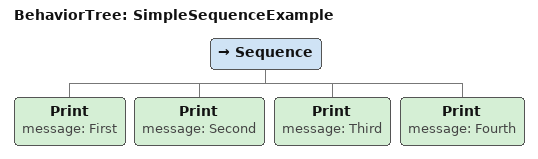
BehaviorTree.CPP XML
<root BTCPP_format="4">
    <BehaviorTree ID="SimpleSequenceExample">
        <Sequence>
            <Print message="First"/>
            <Print message="Second"/>
            <Print message="Third"/>
            <Print message="Fourth"/>
        </Sequence>
    </BehaviorTree>
</root>
